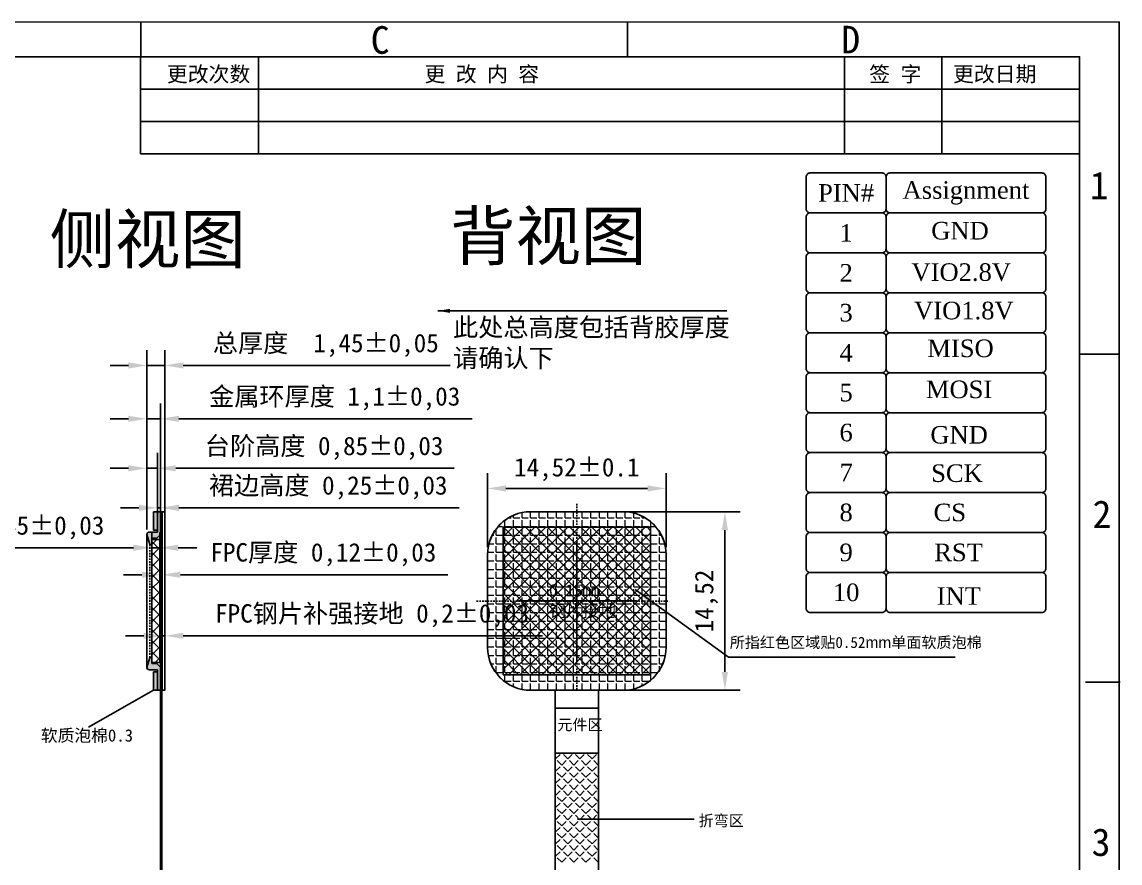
# Model space of a CAD drawing. Header units: millimetres. Extents: x 1564 to 1881, y 393 to 598.
# Drawn here: x 1633.9 to 1723.2, y 457.8 to 526.2 of the extents above; entities that cross this region are included whole.
import ezdxf

# ---------------------------------------------------------------- set-up
doc = ezdxf.new("R2010")
doc.units = ezdxf.units.MM
doc.header["$LTSCALE"] = 0.02
doc.linetypes.add('HIDDEN', pattern=[9.525, 6.35, -3.175])
for name, color, linetype in [('02___PRT_ALL_AXES', 7, 'Continuous'), ('Adhevise', 44, 'Continuous'), ('dim', 4, 'Continuous'), ('FPC', 2, 'Continuous'), ('IC', 6, 'Continuous'), ('Ring', 7, 'Continuous'), ('图框', 7, 'Continuous')]:
    doc.layers.add(name, color=color, linetype=linetype)
doc.layers.add('Stiffener', color=8, linetype='Continuous', lineweight=0)
doc.styles.get("Standard").update_dxf_attribs({"font": ''})
doc.styles.add('Times New Roman', font='times.ttf')
doc.styles.get('Standard').set_extended_font_data('SimSun')
doc.dimstyles.new('Dim', dxfattribs={"dimtxt": 1, "dimasz": 1, "dimexe": 0, "dimexo": 0.4, "dimgap": 0.2, "dimtad": 1, "dimzin": 1, "dimdsep": 46, "dimtxsty": 'Times New Roman', "dimcen": 0, "dimadec": 0, "dimazin": 0, "dimtp": 0.1, "dimtm": 0.1, "dimtfac": 1, "dimtmove": 0, "dimatfit": 3, "dimfxl": 1, "dimtolj": 1, "dimtzin": 0, "dimarcsym": 0})
doc.dimstyles.new('ISO-25', dxfattribs={"dimtxt": 1.5, "dimasz": 1.5, "dimexe": 1.25, "dimexo": 0.625, "dimtad": 1, "dimtxsty": 'Standard', "dimcen": 2.5, "dimadec": 0, "dimazin": 0, "dimtfac": 1, "dimtmove": 0, "dimatfit": 3, "dimfxl": 1, "dimarcsym": 0})

# ---------------------------------------------------------------- blocks, each defined once
blk = doc.blocks.new('tukuang')
at = {"layer": '图框'}
for p, q in [((1096.945, 330.608), (1219.078, 330.625)), ((1157.857, 328.448), (1157.857, 330.608)), ((1188.313, 328.448), (1188.313, 330.608)), ((1219.078, 330.625), (1219.078, 246.118)), ((1216.609, 328.448), (1216.609, 285.248)), ((1219.078, 309.838), (1216.609, 309.838)), ((1216.609, 280.433), (1216.609, 303.513)), ((1219.143, 289.318), (1216.983, 289.318))]:
    blk.add_line(p, q, dxfattribs=at)
at = {"layer": '图框', "linetype": 'Continuous'}
for p, q in [((1216.609, 328.448), (1216.609, 288.046)), ((1216.609, 328.448), (1216.609, 278.228)), ((1216.609, 326.854), (1216.609, 288.046)), ((1216.609, 324.816), (1216.609, 284.413))]:
    blk.add_line(p, q, dxfattribs=at)
at = {"layer": '图框', "lineweight": -3}
for p, q in [((1216.609, 286.273), (1216.609, 328.448)), ((1216.609, 303.513), (1216.609, 280.433))]:
    blk.add_line(p, q, dxfattribs=at)
at = {"layer": '图框'}
blk.add_lwpolyline([(1099.479, 328.448), (1216.609, 328.448), (1216.609, 263.216), (1216.609, 248.278), (1160.577, 248.278), (1148.785, 248.278), (1099.479, 248.278), (1099.479, 259.328)], close=True, dxfattribs=at)
at = {"layer": '图框', "char_height": 1.728, "width": 131.76391}
for s, insert, attachment_point in [('C', (1172.253, 330.362), 1), ('D', (1201.701, 330.383), 1), ('1', (1218.424, 321.258), 3), ('2', (1218.6, 300.693), 3), ('3', (1218.54, 280.173), 3)]:
    blk.add_mtext(s, dxfattribs=dict(at, insert=insert, attachment_point=attachment_point))
blk = doc.blocks.new('*D25')
at = {"layer": 'Defpoints', "color": 0}
for p in [(1686.313, 488.26), (1671.793, 482.869), (1686.313, 482.869)]:
    blk.add_point(p, dxfattribs=at)
at = {"layer": 'dim', "color": 0, "lineweight": -2}
for p, q in [((1671.793, 483.494), (1671.793, 489.51)), ((1686.313, 483.494), (1686.313, 489.51)), ((1673.293, 488.26), (1684.813, 488.26))]:
    blk.add_line(p, q, dxfattribs=at)
at = {"layer": 'dim', "color": 0}
for points in [[(1673.293, 488.51), (1673.293, 488.01), (1671.793, 488.26)], [(1684.813, 488.51), (1684.813, 488.01), (1686.313, 488.26)]]:
    blk.add_solid(points, dxfattribs=at)
at = {"layer": 'dim', "color": 0, "insert": (1679.053, 489.793), "char_height": 1.5, "attachment_point": 5}
blk.add_mtext('14,52%%P0.1', dxfattribs=at)
blk = doc.blocks.new('*D81')
at = {"layer": 'Defpoints', "color": 0}
for p in [(1645.534, 498.263), (1644.084, 484.308), (1645.534, 484.308)]:
    blk.add_point(p, dxfattribs=at)
at = {"layer": 'dim', "color": 0, "lineweight": -2}
for p, q in [((1644.084, 484.933), (1644.084, 499.513)), ((1645.534, 484.933), (1645.534, 499.513)), ((1642.584, 498.263), (1641.084, 498.263)), ((1644.084, 498.263), (1645.534, 498.263)), ((1647.034, 498.263), (1668.743, 498.263))]:
    blk.add_line(p, q, dxfattribs=at)
at = {"layer": 'dim', "color": 0}
for points in [[(1642.584, 498.513), (1642.584, 498.013), (1644.084, 498.263)], [(1647.034, 498.513), (1647.034, 498.013), (1645.534, 498.263)]]:
    blk.add_solid(points, dxfattribs=at)
at = {"layer": 'dim', "color": 0, "insert": (1658.638, 499.892), "char_height": 1.5, "attachment_point": 5}
blk.add_mtext('总厚度  1,45±0,05', dxfattribs=at)
blk = doc.blocks.new('*D82')
at = {"layer": 'Defpoints', "color": 0}
for p in [(1644.483, 483.436), (1645.133, 483.436), (1645.133, 483.436)]:
    blk.add_point(p, dxfattribs=at)
at = {"layer": 'dim', "color": 0, "lineweight": -2}
for p, q in [((1644.483, 484.061), (1644.483, 484.686)), ((1645.133, 484.061), (1645.133, 484.686)), ((1642.983, 483.436), (1623.424, 483.436)), ((1645.133, 483.436), (1644.483, 483.436)), ((1646.633, 483.436), (1648.133, 483.436))]:
    blk.add_line(p, q, dxfattribs=at)
at = {"layer": 'dim', "color": 0}
for points in [[(1642.983, 483.686), (1642.983, 483.186), (1644.483, 483.436)], [(1646.633, 483.686), (1646.633, 483.186), (1645.133, 483.436)]]:
    blk.add_solid(points, dxfattribs=at)
at = {"layer": 'dim', "color": 0, "insert": (1632.454, 485.057), "char_height": 1.5, "attachment_point": 5}
blk.add_mtext('芯片  0,65±0,03', dxfattribs=at)
blk = doc.blocks.new('*D83')
at = {"layer": 'Defpoints', "color": 0}
for p in [(1645.184, 481.239), (1645.304, 481.239), (1645.304, 481.239)]:
    blk.add_point(p, dxfattribs=at)
at = {"layer": 'dim', "color": 0, "lineweight": -2}
for p, q in [((1645.184, 481.864), (1645.184, 482.489)), ((1645.304, 481.864), (1645.304, 482.489)), ((1643.684, 481.239), (1642.184, 481.239)), ((1645.184, 481.239), (1645.304, 481.239)), ((1646.804, 481.239), (1668.571, 481.239))]:
    blk.add_line(p, q, dxfattribs=at)
at = {"layer": 'dim', "color": 0}
for points in [[(1643.684, 481.489), (1643.684, 480.989), (1645.184, 481.239)], [(1646.804, 481.489), (1646.804, 480.989), (1645.304, 481.239)]]:
    blk.add_solid(points, dxfattribs=at)
at = {"layer": 'dim', "color": 0, "insert": (1658.438, 482.868), "char_height": 1.5, "attachment_point": 5}
blk.add_mtext('FPC厚度 0,12±0,03', dxfattribs=at)
blk = doc.blocks.new('*D84')
at = {"layer": 'Defpoints', "color": 0}
for p in [(1645.334, 478.824), (1645.534, 478.824), (1645.534, 476.274)]:
    blk.add_point(p, dxfattribs=at)
at = {"layer": 'dim', "color": 0, "lineweight": -2}
for p, q in [((1645.334, 478.199), (1645.334, 475.024)), ((1645.534, 478.199), (1645.534, 475.024)), ((1643.834, 476.274), (1642.334, 476.274)), ((1645.334, 476.274), (1645.534, 476.274)), ((1647.034, 476.274), (1676.268, 476.274))]:
    blk.add_line(p, q, dxfattribs=at)
at = {"layer": 'dim', "color": 0}
for points in [[(1643.834, 476.524), (1643.834, 476.024), (1645.334, 476.274)], [(1647.034, 476.524), (1647.034, 476.024), (1645.534, 476.274)]]:
    blk.add_solid(points, dxfattribs=at)
at = {"layer": 'dim', "color": 0, "insert": (1662.401, 477.903), "char_height": 1.5, "attachment_point": 5}
blk.add_mtext('FPC钢片补强接地 0,2±0,03', dxfattribs=at)
blk = doc.blocks.new('*D86')
at = {"layer": 'Defpoints', "color": 0}
for p in [(1645.184, 493.924), (1644.084, 484.504), (1645.184, 484.633)]:
    blk.add_point(p, dxfattribs=at)
at = {"layer": 'dim', "color": 0, "lineweight": -2}
for p, q in [((1644.084, 485.129), (1644.084, 495.174)), ((1645.184, 485.258), (1645.184, 495.174)), ((1642.584, 493.924), (1641.084, 493.924)), ((1644.084, 493.924), (1645.184, 493.924)), ((1646.684, 493.924), (1670.534, 493.924))]:
    blk.add_line(p, q, dxfattribs=at)
at = {"layer": 'dim', "color": 0}
for points in [[(1642.584, 494.174), (1642.584, 493.674), (1644.084, 493.924)], [(1646.684, 494.174), (1646.684, 493.674), (1645.184, 493.924)]]:
    blk.add_solid(points, dxfattribs=at)
at = {"layer": 'dim', "color": 0, "insert": (1659.359, 495.553), "char_height": 1.5, "attachment_point": 5}
blk.add_mtext('金属环厚度 1,1±0,03', dxfattribs=at)
blk = doc.blocks.new('*D87')
at = {"layer": 'Defpoints', "color": 0}
for p in [(1644.934, 489.896), (1644.084, 484.504), (1644.934, 484.704)]:
    blk.add_point(p, dxfattribs=at)
at = {"layer": 'dim', "color": 0, "lineweight": -2}
for p, q in [((1644.084, 485.129), (1644.084, 491.146)), ((1644.934, 485.329), (1644.934, 491.146)), ((1642.584, 489.896), (1641.084, 489.896)), ((1644.084, 489.896), (1644.934, 489.896)), ((1646.434, 489.896), (1669.068, 489.896))]:
    blk.add_line(p, q, dxfattribs=at)
at = {"layer": 'dim', "color": 0}
for points in [[(1642.584, 490.146), (1642.584, 489.646), (1644.084, 489.896)], [(1646.434, 490.146), (1646.434, 489.646), (1644.934, 489.896)]]:
    blk.add_solid(points, dxfattribs=at)
at = {"layer": 'dim', "color": 0, "insert": (1658.501, 491.525), "char_height": 1.5, "attachment_point": 5}
blk.add_mtext('台阶高度 0,85±0,03', dxfattribs=at)
blk = doc.blocks.new('*D88')
at = {"layer": 'Defpoints', "color": 0}
for p in [(1644.934, 486.049), (1645.184, 486.684), (1645.184, 486.049)]:
    blk.add_point(p, dxfattribs=at)
at = {"layer": 'dim', "color": 0, "lineweight": -2}
for p, q in [((1644.934, 486.674), (1644.934, 487.934)), ((1645.184, 486.674), (1645.184, 487.934)), ((1643.434, 486.684), (1641.934, 486.684)), ((1644.934, 486.684), (1645.184, 486.684)), ((1646.684, 486.684), (1669.484, 486.684))]:
    blk.add_line(p, q, dxfattribs=at)
at = {"layer": 'dim', "color": 0}
for points in [[(1643.434, 486.934), (1643.434, 486.434), (1644.934, 486.684)], [(1646.684, 486.934), (1646.684, 486.434), (1645.184, 486.684)]]:
    blk.add_solid(points, dxfattribs=at)
at = {"layer": 'dim', "color": 0, "insert": (1658.834, 488.313), "char_height": 1.5, "attachment_point": 5}
blk.add_mtext('裙边高度 0,25±0,03', dxfattribs=at)
blk = doc.blocks.new('*D89')
at = {"layer": 'Defpoints', "color": 0}
for p in [(1679.058, 486.359), (1691.105, 486.359), (1679.058, 471.839)]:
    blk.add_point(p, dxfattribs=at)
at = {"layer": 'dim', "color": 0, "lineweight": -2}
for p, q in [((1679.683, 486.359), (1692.355, 486.359)), ((1691.105, 473.339), (1691.105, 484.859)), ((1679.683, 471.839), (1692.355, 471.839))]:
    blk.add_line(p, q, dxfattribs=at)
at = {"layer": 'dim', "color": 0}
for points in [[(1690.855, 484.859), (1691.355, 484.859), (1691.105, 486.359)], [(1690.855, 473.339), (1691.355, 473.339), (1691.105, 471.839)]]:
    blk.add_solid(points, dxfattribs=at)
at = {"layer": 'dim', "color": 0, "insert": (1689.605, 479.099), "char_height": 1.5, "attachment_point": 5, "rotation": 90}
blk.add_mtext('14,52', dxfattribs=at)

msp = doc.modelspace()

# ---------------------------------------------------------------- hatches: boundary and pattern name
at = {"layer": 'dim'}
h = msp.add_hatch(dxfattribs=at)
h.set_pattern_fill('ANGLE', color=1, scale=0.01, style=0)
h.set_pattern_definition([(0, (0, 0), (0, 0.06985), [0.0508, -0.01905]), (90, (0, 0), (-0.06985, 4e-18), [0.0508, -0.01905])])
h.paths.add_polyline_path([(1644.934, 486.369), (1644.634, 486.369), (1644.634, 484.854), (1644.934, 484.854)])
h.paths.add_polyline_path([(1644.934, 473.354), (1644.634, 473.354), (1644.634, 471.839), (1644.934, 471.839)])
at = {"layer": 'IC'}
h = msp.add_hatch(dxfattribs=at)
h.set_pattern_fill('ANSI37', color=256, scale=0.2, style=0)
h.set_pattern_definition([(45, (2.57043, 5.6286), (-0.4490128, 0.4490128), []), (135, (2.57043, 5.6286), (-0.4490128, -0.4490128), [])])
h.paths.add_polyline_path([(1644.483, 474.104), (1645.133, 474.104), (1645.133, 484.104), (1644.483, 484.104)])
at = {"layer": 'Ring'}
h = msp.add_hatch(color=0, dxfattribs=at)
h.paths.add_polyline_path([(1645.184, 484.509), (1645.184, 486.369), (1644.934, 486.369), (1644.934, 484.704), (1644.284, 484.704, 0.414214), (1644.084, 484.504), (1644.333, 483.704), (1644.483, 483.704), (1644.483, 484.209), (1644.884, 484.209)])
h.paths.add_polyline_path([(1644.884, 474.009), (1644.483, 474.009), (1644.483, 474.504), (1644.331, 474.504), (1644.084, 473.704, 0.414214), (1644.284, 473.504), (1644.934, 473.504), (1644.934, 471.839), (1645.184, 471.839), (1645.184, 473.709)])
h = msp.add_hatch(dxfattribs=at)
h.set_pattern_fill('ANSI37', color=1, scale=0.2, style=0)
h.set_pattern_definition([(45, (0, 5.6286), (-0.4490128, 0.4490128), []), (135, (0, 5.6286), (-0.4490128, -0.4490128), [])])
h.paths.add_polyline_path([(1673.058, 473.104), (1685.058, 473.104), (1685.058, 485.104), (1673.058, 485.104)])
at = {"layer": 'Stiffener'}
h = msp.add_hatch(dxfattribs=at)
h.set_pattern_fill('ANGLE', color=256, scale=0.1, style=0)
h.set_pattern_definition([(0, (209.8486, 15.76705), (0, 0.6985), [0.508, -0.1905]), (90, (209.8486, 15.76705), (-0.6985, 4e-17), [0.508, -0.1905])])
edge = h.paths.add_edge_path()
edge.add_arc((1675.293, 482.869), 3.49, 90, 180)
edge.add_line((1671.803, 482.869), (1671.803, 475.339))
edge.add_arc((1675.293, 475.339), 3.49, 180, 270)
edge.add_line((1675.293, 471.849), (1682.823, 471.849))
edge.add_arc((1682.823, 475.339), 3.49, 270, 360)
edge.add_line((1686.313, 475.339), (1686.313, 482.869))
edge.add_arc((1682.823, 482.869), 3.49, 0, 90)
edge.add_line((1682.823, 486.359), (1675.293, 486.359))

# ---------------------------------------------------------------- linework, layer by layer
at = {"color": 1, "linetype": 'HIDDEN'}
for p, q in [((1679.058, 487.01), (1679.058, 471.839)), ((1670.9, 479.104), (1686.573, 479.104))]:
    msp.add_line(p, q, dxfattribs=at)
at = {"color": 1}
for p, q in [((1679.058, 483.955), (1679.058, 474.255)), ((1674.208, 479.105), (1683.908, 479.105))]:
    msp.add_line(p, q, dxfattribs=at)
at = {"color": 7, "linetype": 'Continuous'}
for p, q in [((1677.308, 450.518), (1677.308, 471.839)), ((1680.808, 471.839), (1680.808, 451.018))]:
    msp.add_line(p, q, dxfattribs=at)
at = {"layer": '02___PRT_ALL_AXES', "linetype": 'Continuous'}
for p, q in [((1645.054, 471.839), (1644.934, 471.839)), ((1645.054, 471.839), (1644.934, 471.839)), ((1677.308, 471.839), (1680.808, 471.839)), ((1645.304, 466.839), (1645.184, 466.839)), ((1645.304, 466.088), (1645.184, 466.088))]:
    msp.add_line(p, q, dxfattribs=at)
at = {"layer": '02___PRT_ALL_AXES', "color": 2, "linetype": 'Continuous'}
for p, q in [((1645.184, 448.353), (1645.184, 471.839)), ((1645.184, 446.018), (1645.184, 471.839)), ((1645.304, 446.018), (1645.304, 471.839))]:
    msp.add_line(p, q, dxfattribs=at)
at = {"layer": 'Adhevise', "color": 1}
msp.add_lwpolyline([(1673.058, 473.104), (1685.058, 473.104), (1685.058, 485.104), (1673.058, 485.104)], close=True, dxfattribs=at)
at = {"layer": 'dim', "color": 1}
for p, q in [((1644.634, 484.854), (1644.634, 486.369)), ((1644.634, 486.369), (1644.934, 486.369)), ((1644.934, 484.854), (1644.934, 486.369)), ((1644.934, 484.854), (1644.634, 484.854)), ((1644.634, 471.839), (1644.634, 473.354)), ((1644.634, 473.354), (1644.934, 473.354)), ((1644.934, 471.839), (1644.934, 473.354)), ((1644.934, 471.839), (1644.634, 471.839))]:
    msp.add_line(p, q, dxfattribs=at)
at = {"layer": 'dim', "color": 2}
for p, q in [((1645.304, 486.369), (1645.184, 486.369)), ((1645.184, 486.369), (1645.184, 471.839)), ((1645.304, 471.839), (1645.304, 486.369))]:
    msp.add_line(p, q, dxfattribs=at)
at = {"layer": 'dim', "color": 0}
for p, q in [((1639.34, 468.851), (1644.634, 471.839)), ((1680.808, 470.4), (1677.308, 470.4)), ((1677.308, 466.717), (1680.808, 466.717))]:
    msp.add_line(p, q, dxfattribs=at)
at = {"layer": 'dim', "color": 3}
for p, q in [((1677.332, 470.206), (1677.308, 470.231)), ((1677.332, 469.218), (1677.308, 469.243)), ((1680.79, 469.712), (1680.808, 469.731)), ((1677.332, 468.231), (1677.308, 468.255)), ((1680.79, 468.724), (1680.808, 468.743)), ((1677.332, 467.243), (1677.308, 467.267)), ((1680.79, 467.737), (1680.808, 467.755)), ((1677.332, 466.255), (1677.691, 466.614)), ((1678.32, 466.255), (1677.961, 466.614)), ((1678.32, 466.255), (1678.679, 466.614)), ((1679.308, 466.255), (1678.949, 466.614)), ((1679.308, 466.255), (1679.667, 466.614)), ((1680.296, 466.255), (1679.937, 466.614)), ((1680.296, 466.255), (1680.655, 466.614)), ((1680.79, 466.749), (1680.808, 466.767)), ((1677.332, 466.255), (1677.308, 466.279)), ((1677.332, 465.267), (1677.691, 465.626)), ((1677.826, 465.761), (1677.467, 466.12)), ((1677.826, 465.761), (1678.185, 466.12)), ((1678.32, 465.267), (1677.961, 465.626)), ((1678.32, 465.267), (1678.679, 465.626)), ((1678.814, 465.761), (1678.455, 466.12)), ((1678.814, 465.761), (1679.173, 466.12)), ((1679.308, 465.267), (1678.949, 465.626)), ((1679.308, 465.267), (1679.667, 465.626)), ((1679.802, 465.761), (1679.443, 466.12)), ((1679.802, 465.761), (1680.161, 466.12)), ((1680.296, 465.267), (1679.937, 465.626)), ((1680.296, 465.267), (1680.655, 465.626)), ((1680.79, 465.761), (1680.43, 466.12)), ((1680.79, 465.761), (1680.808, 465.779)), ((1677.332, 465.267), (1677.308, 465.291)), ((1677.332, 464.279), (1677.691, 464.638)), ((1677.826, 464.773), (1677.467, 465.132)), ((1677.826, 464.773), (1678.185, 465.132)), ((1678.32, 464.279), (1677.961, 464.638)), ((1678.32, 464.279), (1678.679, 464.638)), ((1678.814, 464.773), (1678.455, 465.132)), ((1678.814, 464.773), (1679.173, 465.132)), ((1679.308, 464.279), (1678.949, 464.638)), ((1679.308, 464.279), (1679.667, 464.638)), ((1679.802, 464.773), (1679.443, 465.132)), ((1679.802, 464.773), (1680.161, 465.132)), ((1680.296, 464.279), (1679.937, 464.638)), ((1680.296, 464.279), (1680.655, 464.638)), ((1680.79, 464.773), (1680.43, 465.132)), ((1680.79, 464.773), (1680.808, 464.791)), ((1677.332, 464.279), (1677.308, 464.304)), ((1677.332, 463.291), (1677.691, 463.651)), ((1677.826, 463.785), (1677.467, 464.145)), ((1677.826, 463.785), (1678.185, 464.145)), ((1678.32, 463.291), (1677.961, 463.651)), ((1678.32, 463.291), (1678.679, 463.651)), ((1678.814, 463.785), (1678.455, 464.145)), ((1678.814, 463.785), (1679.173, 464.145)), ((1679.308, 463.291), (1678.949, 463.651)), ((1679.308, 463.291), (1679.667, 463.651)), ((1679.802, 463.785), (1679.443, 464.145)), ((1679.802, 463.785), (1680.161, 464.145)), ((1680.296, 463.291), (1679.937, 463.651)), ((1680.296, 463.291), (1680.655, 463.651)), ((1680.79, 463.785), (1680.43, 464.145)), ((1680.79, 463.785), (1680.808, 463.804)), ((1677.332, 463.291), (1677.308, 463.316)), ((1677.826, 462.797), (1677.467, 463.157)), ((1677.826, 462.797), (1678.185, 463.157)), ((1678.814, 462.797), (1678.455, 463.157)), ((1678.814, 462.797), (1679.173, 463.157)), ((1679.802, 462.797), (1679.443, 463.157)), ((1679.802, 462.797), (1680.161, 463.157)), ((1680.79, 462.797), (1680.43, 463.157)), ((1680.79, 462.797), (1680.808, 462.816)), ((1677.332, 462.304), (1677.308, 462.328)), ((1677.332, 462.304), (1677.691, 462.663)), ((1677.826, 461.81), (1677.467, 462.169)), ((1677.826, 461.81), (1678.185, 462.169)), ((1678.32, 462.304), (1677.961, 462.663)), ((1678.32, 462.304), (1678.679, 462.663)), ((1678.814, 461.81), (1678.455, 462.169)), ((1678.814, 461.81), (1679.173, 462.169)), ((1679.308, 462.304), (1678.949, 462.663)), ((1679.308, 462.304), (1679.667, 462.663)), ((1679.802, 461.81), (1679.443, 462.169)), ((1679.802, 461.81), (1680.161, 462.169)), ((1680.296, 462.304), (1679.937, 462.663)), ((1680.296, 462.304), (1680.655, 462.663)), ((1680.79, 461.81), (1680.43, 462.169)), ((1680.79, 461.81), (1680.808, 461.828)), ((1677.332, 461.316), (1677.308, 461.34)), ((1677.332, 461.316), (1677.691, 461.675)), ((1677.826, 460.822), (1677.467, 461.181)), ((1677.826, 460.822), (1678.185, 461.181)), ((1678.32, 461.316), (1677.961, 461.675)), ((1678.32, 461.316), (1678.679, 461.675)), ((1678.814, 460.822), (1678.455, 461.181)), ((1678.814, 460.822), (1679.173, 461.181)), ((1679.308, 461.316), (1678.949, 461.675)), ((1679.124, 461.354), (1688.591, 461.354)), ((1679.308, 461.316), (1679.667, 461.675)), ((1679.802, 460.822), (1679.443, 461.181)), ((1679.802, 460.822), (1680.161, 461.181)), ((1680.296, 461.316), (1679.937, 461.675)), ((1680.296, 461.316), (1680.655, 461.675)), ((1680.79, 460.822), (1680.43, 461.181)), ((1677.332, 460.328), (1677.308, 460.352)), ((1677.332, 460.328), (1677.691, 460.687)), ((1677.826, 459.834), (1677.467, 460.193)), ((1677.826, 459.834), (1678.185, 460.193)), ((1678.32, 460.328), (1677.961, 460.687)), ((1678.32, 460.328), (1678.679, 460.687)), ((1678.814, 459.834), (1678.455, 460.193)), ((1678.814, 459.834), (1679.173, 460.193)), ((1679.308, 460.328), (1678.949, 460.687)), ((1679.308, 460.328), (1679.667, 460.687)), ((1679.802, 459.834), (1679.443, 460.193)), ((1679.802, 459.834), (1680.161, 460.193)), ((1680.296, 460.328), (1679.937, 460.687)), ((1680.296, 460.328), (1680.655, 460.687)), ((1680.79, 459.834), (1680.43, 460.193)), ((1680.79, 460.822), (1680.808, 460.84)), ((1677.332, 459.34), (1677.308, 459.364)), ((1677.332, 459.34), (1677.691, 459.699)), ((1677.826, 458.846), (1677.467, 459.205)), ((1677.826, 458.846), (1678.185, 459.205)), ((1678.32, 459.34), (1677.961, 459.699)), ((1678.32, 459.34), (1678.679, 459.699)), ((1678.814, 458.846), (1678.455, 459.205)), ((1678.814, 458.846), (1679.173, 459.205)), ((1679.308, 459.34), (1678.949, 459.699)), ((1679.308, 459.34), (1679.667, 459.699)), ((1679.802, 458.846), (1679.443, 459.205)), ((1679.802, 458.846), (1680.161, 459.205)), ((1680.296, 459.34), (1679.937, 459.699)), ((1680.296, 459.34), (1680.655, 459.699)), ((1680.79, 458.846), (1680.43, 459.205)), ((1680.79, 459.834), (1680.808, 459.852)), ((1677.332, 458.352), (1677.308, 458.377)), ((1677.332, 458.352), (1677.691, 458.711)), ((1678.32, 458.352), (1677.961, 458.711)), ((1678.32, 458.352), (1678.679, 458.711)), ((1679.308, 458.352), (1678.949, 458.711)), ((1679.308, 458.352), (1679.667, 458.711)), ((1680.296, 458.352), (1679.937, 458.711)), ((1680.296, 458.352), (1680.655, 458.711)), ((1680.79, 458.846), (1680.808, 458.864)), ((1677.826, 457.858), (1677.467, 458.218)), ((1677.826, 457.858), (1678.185, 458.218)), ((1678.814, 457.858), (1678.455, 458.218)), ((1678.814, 457.858), (1679.173, 458.218)), ((1679.802, 457.858), (1679.443, 458.218)), ((1679.802, 457.858), (1680.161, 458.218)), ((1680.79, 457.858), (1680.43, 458.218)), ((1680.79, 457.858), (1680.808, 457.877))]:
    msp.add_line(p, q, dxfattribs=at)
at = {"layer": 'dim'}
for points in [[(1698.04, 510.672), (1703.89, 510.672, 0.414214), (1704.215, 510.997), (1704.215, 513.597, 0.414214), (1703.89, 513.922), (1698.04, 513.922, 0.414214), (1697.715, 513.597), (1697.715, 510.997, 0.414214)], [(1716.89, 510.672), (1704.54, 510.672, -0.414214), (1704.215, 510.997), (1704.215, 513.597, -0.414214), (1704.54, 513.922), (1716.89, 513.922, -0.414214), (1717.215, 513.597), (1717.215, 510.997, -0.414214)], [(1698.04, 507.422), (1703.89, 507.422, 0.414214), (1704.215, 507.747), (1704.215, 510.347, 0.414214), (1703.89, 510.672), (1698.04, 510.672, 0.414214), (1697.715, 510.347), (1697.715, 507.747, 0.414214)], [(1716.89, 507.422), (1704.54, 507.422, -0.414214), (1704.215, 507.747), (1704.215, 510.347, -0.414214), (1704.54, 510.672), (1716.89, 510.672, -0.414214), (1717.215, 510.347), (1717.215, 507.747, -0.414214)], [(1698.04, 504.172), (1703.89, 504.172, 0.414214), (1704.215, 504.497), (1704.215, 507.097, 0.414214), (1703.89, 507.422), (1698.04, 507.422, 0.414214), (1697.715, 507.097), (1697.715, 504.497, 0.414214)], [(1716.89, 504.172), (1704.54, 504.172, -0.414214), (1704.215, 504.497), (1704.215, 507.097, -0.414214), (1704.54, 507.422), (1716.89, 507.422, -0.414214), (1717.215, 507.097), (1717.215, 504.497, -0.414214)], [(1698.04, 500.922), (1703.89, 500.922, 0.414214), (1704.215, 501.247), (1704.215, 503.847, 0.414214), (1703.89, 504.172), (1698.04, 504.172, 0.414214), (1697.715, 503.847), (1697.715, 501.247, 0.414214)], [(1716.89, 500.922), (1704.54, 500.922, -0.414214), (1704.215, 501.247), (1704.215, 503.847, -0.414214), (1704.54, 504.172), (1716.89, 504.172, -0.414214), (1717.215, 503.847), (1717.215, 501.247, -0.414214)], [(1698.04, 497.672), (1703.89, 497.672, 0.414214), (1704.215, 497.997), (1704.215, 500.597, 0.414214), (1703.89, 500.922), (1698.04, 500.922, 0.414214), (1697.715, 500.597), (1697.715, 497.997, 0.414214)], [(1716.89, 497.672), (1704.54, 497.672, -0.414214), (1704.215, 497.997), (1704.215, 500.597, -0.414214), (1704.54, 500.922), (1716.89, 500.922, -0.414214), (1717.215, 500.597), (1717.215, 497.997, -0.414214)], [(1698.04, 494.422), (1703.89, 494.422, 0.414214), (1704.215, 494.747), (1704.215, 497.347, 0.414214), (1703.89, 497.672), (1698.04, 497.672, 0.414214), (1697.715, 497.347), (1697.715, 494.747, 0.414214)], [(1716.89, 494.422), (1704.54, 494.422, -0.414214), (1704.215, 494.747), (1704.215, 497.347, -0.414214), (1704.54, 497.672), (1716.89, 497.672, -0.414214), (1717.215, 497.347), (1717.215, 494.747, -0.414214)], [(1698.04, 491.172), (1703.89, 491.172, 0.414214), (1704.215, 491.497), (1704.215, 494.097, 0.414214), (1703.89, 494.422), (1698.04, 494.422, 0.414214), (1697.715, 494.097), (1697.715, 491.497, 0.414214)], [(1716.89, 491.172), (1704.54, 491.172, -0.414214), (1704.215, 491.497), (1704.215, 494.097, -0.414214), (1704.54, 494.422), (1716.89, 494.422, -0.414214), (1717.215, 494.097), (1717.215, 491.497, -0.414214)], [(1698.04, 487.922), (1703.89, 487.922, 0.414214), (1704.215, 488.247), (1704.215, 490.847, 0.414214), (1703.89, 491.172), (1698.04, 491.172, 0.414214), (1697.715, 490.847), (1697.715, 488.247, 0.414214)], [(1716.89, 487.922), (1704.54, 487.922, -0.414214), (1704.215, 488.247), (1704.215, 490.847, -0.414214), (1704.54, 491.172), (1716.89, 491.172, -0.414214), (1717.215, 490.847), (1717.215, 488.247, -0.414214)], [(1698.04, 484.672), (1703.89, 484.672, 0.414214), (1704.215, 484.997), (1704.215, 487.597, 0.414214), (1703.89, 487.922), (1698.04, 487.922, 0.414214), (1697.715, 487.597), (1697.715, 484.997, 0.414214)], [(1716.89, 484.672), (1704.54, 484.672, -0.414214), (1704.215, 484.997), (1704.215, 487.597, -0.414214), (1704.54, 487.922), (1716.89, 487.922, -0.414214), (1717.215, 487.597), (1717.215, 484.997, -0.414214)], [(1698.04, 481.422), (1703.89, 481.422, 0.414214), (1704.215, 481.747), (1704.215, 484.347, 0.414214), (1703.89, 484.672), (1698.04, 484.672, 0.414214), (1697.715, 484.347), (1697.715, 481.747, 0.414214)], [(1716.89, 481.422), (1704.54, 481.422, -0.414214), (1704.215, 481.747), (1704.215, 484.347, -0.414214), (1704.54, 484.672), (1716.89, 484.672, -0.414214), (1717.215, 484.347), (1717.215, 481.747, -0.414214)], [(1698.04, 478.172), (1703.89, 478.172, 0.414214), (1704.215, 478.497), (1704.215, 481.097, 0.414214), (1703.89, 481.422), (1698.04, 481.422, 0.414214), (1697.715, 481.097), (1697.715, 478.497, 0.414214)], [(1716.89, 478.172), (1704.54, 478.172, -0.414214), (1704.215, 478.497), (1704.215, 481.097, -0.414214), (1704.54, 481.422), (1716.89, 481.422, -0.414214), (1717.215, 481.097), (1717.215, 478.497, -0.414214)]]:
    msp.add_lwpolyline(points, format="xyb", close=True, dxfattribs=at)
msp.add_lwpolyline([(1645.334, 471.839), (1645.534, 471.839), (1645.534, 486.369), (1645.334, 486.369)], close=True, dxfattribs=at)
at = {"layer": 'FPC', "linetype": 'Continuous'}
for p, q in [((1682.823, 486.369), (1675.293, 486.369)), ((1671.793, 482.869), (1671.793, 475.339)), ((1686.323, 475.339), (1686.323, 482.869)), ((1675.293, 471.839), (1678.916, 471.839))]:
    msp.add_line(p, q, dxfattribs=at)
at = {"layer": 'FPC', "color": 2}
msp.add_line((1682.412, 471.839), (1682.823, 471.839), dxfattribs=at)
at = {"layer": 'FPC', "linetype": 'Continuous'}
for centre, start, end in [((1675.293, 482.869), 90, 180), ((1682.823, 482.869), 0, 90), ((1675.293, 475.339), 180, 270), ((1682.823, 475.339), 270, 0)]:
    msp.add_arc(centre, 3.5, start, end, dxfattribs=at)
at = {"layer": 'IC', "color": 6}
msp.add_lwpolyline([(1644.483, 474.104), (1645.133, 474.104), (1645.133, 484.104), (1644.483, 484.104)], close=True, dxfattribs=at)
at = {"layer": 'Ring', "linetype": 'Continuous'}
for p, q in [((1644.934, 486.369), (1644.934, 484.704)), ((1644.084, 484.504), (1644.084, 473.704)), ((1644.084, 484.504), (1644.333, 483.704)), ((1644.934, 484.714), (1644.284, 484.714)), ((1644.084, 473.704), (1644.331, 474.504)), ((1644.284, 473.504), (1644.934, 473.504))]:
    msp.add_line(p, q, dxfattribs=at)
at = {"layer": 'Ring', "color": 0}
for p, q in [((1645.184, 486.369), (1644.934, 486.369)), ((1645.184, 484.509), (1645.184, 486.369)), ((1644.483, 483.704), (1644.483, 484.209)), ((1644.333, 483.704), (1644.483, 483.704)), ((1644.331, 474.504), (1644.483, 474.504)), ((1644.483, 474.504), (1644.483, 474.009)), ((1644.934, 471.839), (1644.934, 473.504)), ((1645.184, 473.709), (1645.184, 471.839)), ((1644.934, 471.839), (1645.184, 471.839))]:
    msp.add_line(p, q, dxfattribs=at)
at = {"layer": 'Ring'}
for p, q in [((1644.884, 484.219), (1644.483, 484.219)), ((1644.884, 474.009), (1644.483, 474.009))]:
    msp.add_line(p, q, dxfattribs=at)
at = {"layer": 'Ring', "color": 0, "linetype": 'HIDDEN'}
msp.add_line((1644.333, 483.704), (1644.333, 474.504), dxfattribs=at)
at = {"layer": 'Ring', "color": 0}
for points in [[(1645.184, 484.519), (1644.884, 484.219)], [(1645.184, 473.709), (1645.184, 473.709), (1644.884, 474.009)]]:
    msp.add_lwpolyline(points, dxfattribs=at)
at = {"layer": 'Ring', "linetype": 'Continuous'}
for centre, start, end in [((1644.284, 484.514), 90, 180), ((1644.284, 473.704), 180, 270)]:
    msp.add_arc(centre, 0.2, start, end, dxfattribs=at)
at = {"layer": 'Stiffener', "linetype": 'Continuous'}
for p, q in [((1682.823, 486.359), (1675.293, 486.359)), ((1671.803, 482.869), (1671.803, 475.339)), ((1686.313, 475.339), (1686.313, 482.869)), ((1675.293, 471.849), (1682.823, 471.849))]:
    msp.add_line(p, q, dxfattribs=at)
for centre, start, end in [((1675.293, 482.869), 90, 180), ((1682.823, 482.869), 0, 90), ((1675.293, 475.339), 180, 270), ((1682.823, 475.339), 270, 0)]:
    msp.add_arc(centre, 3.49, start, end, dxfattribs=at)
at = {"layer": '图框'}
for p, q in [((1653.155, 515.471), (1653.155, 523.372)), ((1700.838, 515.471), (1700.838, 523.372)), ((1708.738, 515.471), (1708.738, 523.372)), ((1643.576, 520.738), (1719.954, 520.738)), ((1643.576, 518.105), (1719.954, 518.105))]:
    msp.add_line(p, q, dxfattribs=at)
at = {"layer": '图框', "flags": 128}
msp.add_lwpolyline([(1643.576, 523.372), (1643.576, 515.476), (1719.954, 515.476), (1719.954, 523.372)], close=True, dxfattribs=at)

# ---------------------------------------------------------------- block references
at = {"layer": 'dim', "xscale": 1.299999999999955, "yscale": 1.299999999999955, "zscale": 1.299999999999955}
msp.add_blockref('tukuang', (138.363, 96.389), dxfattribs=at)

# ---------------------------------------------------------------- texts
at = {"layer": 'dim', "attachment_point": 5, "style": 'Times New Roman'}
for s, insert, char_height in [('PIN#', (1700.965, 512.297), 1.4297), ('Assignment', (1710.715, 512.297), 1.4297), ('1', (1700.965, 509.047), 1.43), ('GND', (1710.228, 509.213), 1.4297), ('2', (1700.965, 505.797), 1.43), ('VIO2.8V', (1710.331, 505.84), 1.4297), ('3', (1700.965, 502.547), 1.43), ('VIO1.8V', (1710.545, 502.713), 1.4297), ('MISO', (1710.272, 499.646), 1.4297), ('4', (1700.965, 499.297), 1.43), ('5', (1700.965, 496.047), 1.43), ('MOSI', (1710.154, 496.308), 1.4297), ('6', (1700.965, 492.797), 1.43), ('GND', (1710.155, 492.611), 1.4297), ('7', (1700.965, 489.547), 1.43), ('SCK', (1709.984, 489.492), 1.4297), ('8', (1700.965, 486.297), 1.43), ('CS', (1709.402, 486.297), 1.4297), ('9', (1700.965, 483.047), 1.43), ('RST', (1710.112, 483.047), 1.4297), ('10', (1700.965, 479.797), 1.4297), ('INT', (1710.133, 479.509), 1.4297)]:
    msp.add_mtext(s, dxfattribs=dict(at, insert=insert, char_height=char_height))
at = {"layer": 'dim', "color": 1, "insert": (1668.991, 502.122), "char_height": 1.5, "width": 25.34339, "attachment_point": 1}
msp.add_mtext('此处总高度包括背胶厚度\\P请确认下', dxfattribs=at)
at = {"layer": 'dim', "insert": (1676.799, 480.474), "char_height": 1, "width": 50, "attachment_point": 1}
msp.add_mtext('0.15mm\\P钢片接地', dxfattribs=at)
at = {"layer": 'dim', "color": 3, "char_height": 0.9, "width": 287.00663, "attachment_point": 1}
for s, insert in [('{\\C1;所指红色区域贴0.52\\fArial|b0|i0|c0|p32;mm\\fSimSun|b0|i0|c134|p2;单面软质泡棉}', (1691.496, 476.187)), ('{\\C1;元件区}', (1677.469, 469.489)), ('{\\C1;折弯区}', (1688.964, 461.69))]:
    msp.add_mtext(s, dxfattribs=dict(at, insert=insert))
at = {"layer": 'dim', "color": 1, "insert": (1635.455, 468.114), "char_height": 1, "attachment_point": 4, "style": 'Times New Roman'}
msp.add_mtext('{\\fSimSun|b0|i0|c134|p2;软质泡棉0.3}', dxfattribs=at)
at = {"layer": '图框'}
for s, p in [('更改次数', (1645.709, 521.336)), ('更 改 内 容', (1666.665, 521.339)), ('签 字', (1702.846, 521.333)), ('更改日期', (1709.658, 521.346))]:
    msp.add_text(s, height=1.2441, dxfattribs=at).set_placement(p)
at = {"layer": '图框', "char_height": 3.9, "attachment_point": 1}
for s, insert, width in [('{\\fSimSun|b0|i0|c134|p2;侧视图}', (1636.165, 510.487), 18.75758), ('{\\fSimSun|b0|i0|c134|p2;背视图}', (1668.75, 510.749), 19.97171)]:
    msp.add_mtext(s, dxfattribs=dict(at, insert=insert, width=width))

# ---------------------------------------------------------------- dimensions: what is measured, and where the dimension line sits
at = {"layer": 'dim', "color": 3}
for base, p1, p2, text, override, picture, middle in [((1645.534, 498.263), (1644.084, 484.308), (1645.534, 484.308), '总厚度  <>', {"dimgap": 0.625, "dimtol": 1, "dimlim": 0, "dimtp": 0.05, "dimtm": 0.05}, '*D81', (1658.638, 499.892)), ((1645.184, 493.924), (1644.084, 484.504), (1645.184, 484.633), '金属环厚度 <>', {"dimtol": 1, "dimtp": 0.03, "dimtm": 0.03}, '*D86', (1659.359, 495.553)), ((1644.934, 489.896), (1644.084, 484.504), (1644.934, 484.704), '台阶高度 <>', {"dimtol": 1, "dimtp": 0.03, "dimtm": 0.03}, '*D87', (1658.501, 491.525)), ((1645.184, 486.684), (1644.934, 486.049), (1645.184, 486.049), '裙边高度 <>', {"dimtol": 1, "dimtp": 0.03, "dimtm": 0.03}, '*D88', (1658.834, 488.313)), ((1645.304, 481.239), (1645.184, 481.239), (1645.304, 481.239), 'FPC厚度 <>', {"dimtol": 1, "dimtp": 0.03, "dimtm": 0.03}, '*D83', (1658.438, 482.868))]:
    dim = msp.add_linear_dim(base=base, p1=p1, p2=p2, text=text, dimstyle='ISO-25', override=override, dxfattribs=at)
    dim.commit()
    dim.dimension.update_dxf_attribs({"geometry": picture, "text_midpoint": middle})
dim = msp.add_linear_dim(base=(1686.313, 488.26), p1=(1671.793, 482.869), p2=(1686.313, 482.869), text='<>%%P0.1', dimstyle='ISO-25', dxfattribs=at)
dim.commit()
dim.dimension.update_dxf_attribs({"geometry": '*D25', "text_midpoint": (1679.053, 489.793)})
for base, p1, p2, text, picture, middle in [((1645.133, 483.436), (1644.483, 483.436), (1645.133, 483.436), '芯片  <>', '*D82', (1632.454, 483.436)), ((1645.534, 476.274), (1645.334, 478.824), (1645.534, 478.824), 'FPC钢片补强接地 <>', '*D84', (1662.401, 476.274))]:
    dim = msp.add_linear_dim(base=base, p1=p1, p2=p2, text=text, dimstyle='ISO-25', override={"dimtol": 1, "dimtp": 0.03, "dimtm": 0.03}, dxfattribs=at)
    dim.commit()
    dim.dimension.update_dxf_attribs({"geometry": picture, "text_midpoint": middle, "dimtype": 160})
dim = msp.add_linear_dim(base=(1691.105, 486.359), p1=(1679.058, 471.839), p2=(1679.058, 486.359), angle=90, dimstyle='ISO-25', dxfattribs=at)
dim.commit()
dim.dimension.update_dxf_attribs({"geometry": '*D89', "text_midpoint": (1689.605, 479.099)})

# ---------------------------------------------------------------- leaders
at = {"layer": 'dim', "color": 1}
msp.add_leader([(1667.741, 502.704), (1691.259, 502.704)], dimstyle='Dim', dxfattribs=at)
at = {"layer": 'dim', "color": 3}
msp.add_leader([(1683.81, 480.046), (1691.394, 474.529), (1709.827, 474.529)], dimstyle='ISO-25', override={"dimgap": 0.625, "dimtad": 0}, dxfattribs=at)

doc.saveas('drawing.dxf')
